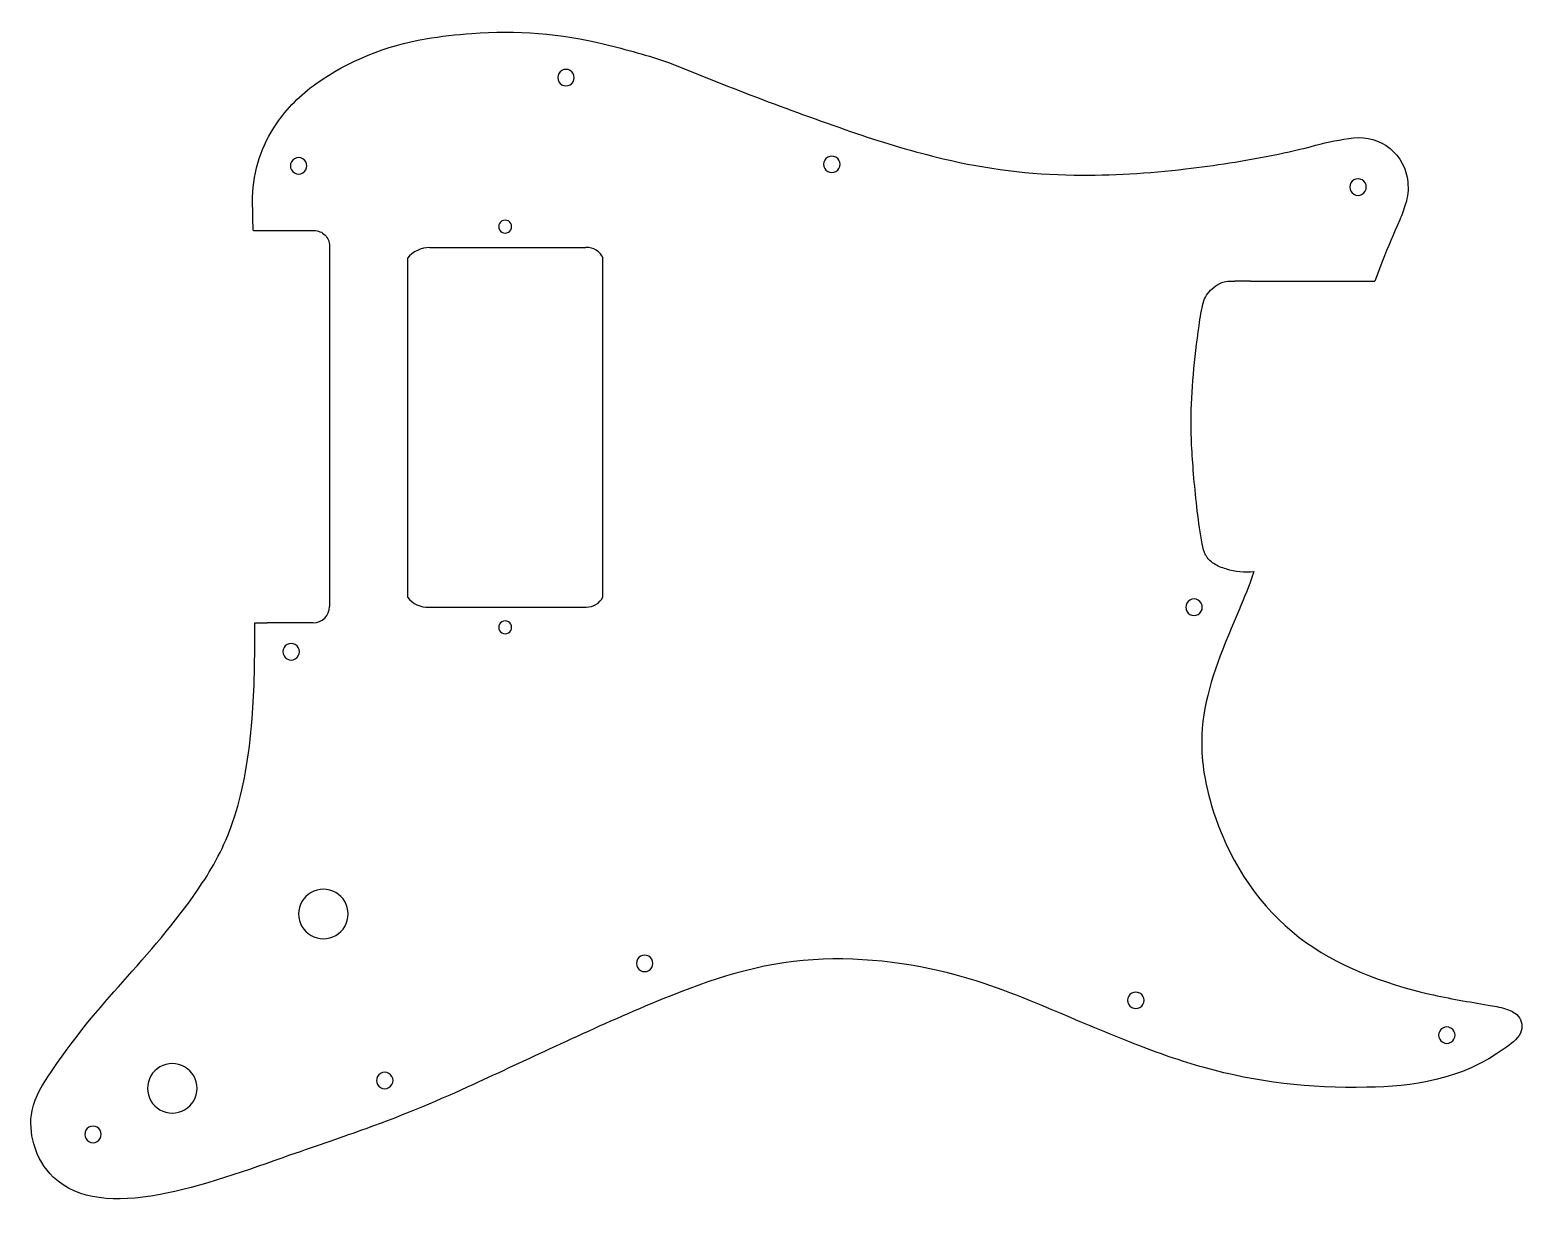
# Model space of a CAD drawing. Extents: x 43 to 333, y 35 to 267.
import ezdxf

# ---------------------------------------------------------------- set-up
doc = ezdxf.new("R2010")
doc.units = 0
doc.layers.get('0').update_dxf_attribs({"linetype": 'CONTINUOUS'})

msp = doc.modelspace()

# ---------------------------------------------------------------- linework, layer by layer
at = {"color": 7}
for points in [[(148.927035, 257.673014)], [(97.068279, 240.554981)], [(200.480466, 240.853103)], [(302.536366, 236.428556)], [(136.781689, 228.771919)], [(270.733906, 154.931897)], [(136.781689, 151.02194)], [(95.626092, 146.28616)], [(105.083493, 95.417491)], [(164.178211, 85.837661)], [(259.437481, 78.669741)], [(319.750032, 71.910473)], [(75.770661, 61.594457)], [(113.780112, 63.118078)], [(57.200357, 52.651739)]]:
    msp.add_lwpolyline(points, close=True, dxfattribs=at)
for points in [[(86.718327, 228.010241), (86.66866, 228.048327)], [(86.718327, 228.010241), (98.487247, 228.010241)], [(101.468622, 224.999773), (101.468622, 155.093592)], [(120.911746, 224.708436), (151.201364, 224.708436)], [(116.560646, 222.621139), (116.560646, 156.876353)], [(154.502781, 156.876353), (154.502781, 222.742599)], [(305.654169, 222.112839), (304.207561, 218.210651)], [(280.04869, 218.210651), (277.048691, 218.210651)], [(280.04869, 218.210651), (304.161166, 218.210651)], [(304.161166, 218.210651), (304.207561, 218.210651)], [(120.76402, 154.944586), (151.256525, 154.944586)], [(98.267351, 151.89232), (89.349448, 151.89232)], [(330.853512, 76.493802), (330.78343, 76.530039)]]:
    msp.add_lwpolyline(points, dxfattribs=at)
for points in [[(129.07333, 266.23794), (137.699596, 266.939228), (146.382504, 266.23805), (154.784462, 264.161668)], [(98.829347, 256.480423), (105.177904, 260.941524), (112.451535, 263.9121), (120.108005, 265.1707)], [(120.108005, 265.1707), (123.07493, 265.688434), (126.067776, 266.044705), (129.07333, 266.23794)], [(154.784462, 264.161668), (159.042475, 263.14279), (163.254341, 261.939891), (167.408208, 260.556356)], [(167.408208, 260.556356), (179.353834, 255.623045), (191.444208, 251.04779), (203.663145, 246.836717)], [(146.52844, 259.057844), (146.033688, 258.772198), (145.728908, 258.244304), (145.728908, 257.673014)], [(145.728908, 257.673014), (145.728908, 257.101723), (146.033688, 256.573829), (146.52844, 256.288184)], [(148.127503, 259.057844), (147.632751, 259.343489), (147.023192, 259.343489), (146.52844, 259.057844)], [(148.927035, 257.673014), (148.927035, 258.244304), (148.622255, 258.772198), (148.127503, 259.057844)], [(148.127503, 256.288184), (148.622255, 256.573829), (148.927035, 257.101723), (148.927035, 257.673014)], [(91.184235, 248.711029), (93.253503, 251.732221), (95.841912, 254.362709), (98.829347, 256.480423)], [(146.52844, 256.288184), (147.023192, 256.002539), (147.632751, 256.002539), (148.127503, 256.288184)], [(86.54932, 234.509822), (86.653256, 239.598202), (88.266464, 244.541013), (91.184235, 248.711029)], [(203.663145, 246.836717), (209.196218, 244.935726), (214.816077, 243.297407), (220.5039, 241.927248)], [(300.067577, 245.966517), (302.601102, 246.274906), (305.151133, 245.540022), (307.131987, 243.930652)], [(284.493756, 242.615856), (287.243981, 243.176533), (289.977067, 243.818218), (292.689449, 244.540076)], [(292.689449, 244.540076), (295.109204, 245.201497), (297.57566, 245.678347), (300.067577, 245.966517)], [(307.131987, 243.930652), (309.112841, 242.321283), (310.354274, 239.975742), (310.571158, 237.43275)], [(94.669496, 241.940353), (94.174649, 241.654563), (93.86992, 241.126427), (93.870152, 240.554981)], [(93.870152, 240.554981), (93.86992, 239.983536), (94.174649, 239.455399), (94.669496, 239.169609)], [(96.268935, 241.940353), (95.774088, 242.226143), (95.164343, 242.226143), (94.669496, 241.940353)], [(97.068279, 240.554981), (97.068512, 241.126427), (96.763783, 241.654563), (96.268935, 241.940353)], [(96.268935, 239.169609), (96.763783, 239.455399), (97.068512, 239.983536), (97.068279, 240.554981)], [(198.081871, 242.237932), (197.587119, 241.952287), (197.282339, 241.424393), (197.282339, 240.853103)], [(197.282339, 240.853103), (197.282339, 240.281812), (197.587119, 239.753918), (198.081871, 239.468273)], [(199.680934, 242.237932), (199.186182, 242.523578), (198.576623, 242.523578), (198.081871, 242.237932)], [(200.480466, 240.853103), (200.480466, 241.424393), (200.175686, 241.952287), (199.680934, 242.237932)], [(199.680934, 239.468273), (200.175687, 239.753918), (200.480466, 240.281812), (200.480466, 240.853103)], [(220.5039, 241.927248), (228.82303, 239.935241), (237.338448, 238.877661), (245.89212, 238.774135)], [(267.478716, 239.951407), (273.183614, 240.612622), (278.85982, 241.501481), (284.493756, 242.615856)], [(94.669496, 239.169609), (95.164343, 238.88382), (95.774088, 238.88382), (96.268935, 239.169609)], [(198.081871, 239.468273), (198.576623, 239.182627), (199.186182, 239.182627), (199.680934, 239.468273)], [(245.89212, 238.774135), (253.105799, 238.687328), (260.317261, 239.080621), (267.478716, 239.951407)], [(300.13777, 237.813385), (299.643018, 237.52774), (299.338238, 236.999846), (299.338238, 236.428556)], [(301.736834, 237.813385), (301.242082, 238.099031), (300.632522, 238.099031), (300.13777, 237.813385)], [(302.536366, 236.428556), (302.536366, 236.999846), (302.231586, 237.52774), (301.736834, 237.813385)], [(310.571158, 237.43275), (310.731032, 235.99677), (310.58973, 234.543231), (310.156274, 233.16493)], [(86.66866, 228.048327), (86.58788, 230.201206), (86.548093, 232.355428), (86.54932, 234.509822)], [(299.338238, 236.428556), (299.338238, 235.857265), (299.643018, 235.329371), (300.13777, 235.043726)], [(300.13777, 235.043726), (300.632522, 234.758081), (301.242082, 234.758081), (301.736834, 235.043726)], [(301.736834, 235.043726), (302.231586, 235.329371), (302.536366, 235.857265), (302.536366, 236.428556)], [(310.156274, 233.16493), (309.840962, 232.10963), (309.46398, 231.073747), (309.027272, 230.062625)], [(134.906193, 229.855888), (134.519189, 229.632214), (134.281076, 229.218911), (134.281693, 228.771919)], [(134.281693, 228.771919), (134.281076, 228.324927), (134.519189, 227.911624), (134.906193, 227.68795)], [(136.157189, 229.855888), (135.770185, 230.079563), (135.293197, 230.079563), (134.906193, 229.855888)], [(136.781689, 228.771919), (136.782306, 229.218911), (136.544193, 229.632214), (136.157189, 229.855888)], [(136.157189, 227.68795), (136.544193, 227.911624), (136.782306, 228.324927), (136.781689, 228.771919)], [(309.027272, 230.062625), (307.862682, 227.429944), (306.738184, 224.779709), (305.654169, 222.112839)], [(98.47409, 228.010866), (99.268321, 228.010867), (100.030023, 227.693594), (100.59163, 227.128847)], [(100.59163, 227.128847), (101.153236, 226.564099), (101.468744, 225.798136), (101.468743, 224.999462)], [(134.906193, 227.68795), (135.293197, 227.464275), (135.770185, 227.464275), (136.157189, 227.68795)], [(120.911746, 224.708436), (119.219908, 224.708436), (117.619477, 223.940682), (116.560646, 222.621139)], [(154.558587, 222.621137), (153.980527, 223.94568), (152.64497, 224.776041), (151.201364, 224.708436)], [(271.566854, 215.470151), (272.11012, 216.279285), (273.095853, 217.253518), (274.131833, 217.749999)], [(274.131833, 217.749999), (274.855988, 218.097041), (275.604693, 218.210651), (277.048719, 218.210651)], [(270.900779, 213.93986), (271.053585, 214.504455), (271.220078, 214.953669), (271.566854, 215.470151)], [(270.102185, 209.537414), (270.335194, 211.161915), (270.589606, 212.790125), (270.900779, 213.93986)], [(268.560056, 191.171168), (268.596037, 196.768983), (269.182327, 203.124298), (270.102185, 209.537414)], [(269.113959, 179.975848), (268.757007, 184.038803), (268.53605, 187.43639), (268.560056, 191.171168)], [(270.716083, 167.201242), (269.955217, 171.267499), (269.467779, 175.948545), (269.113959, 179.975848)], [(271.363023, 165.048822), (271.013625, 165.685338), (270.859965, 166.432298), (270.716083, 167.201242)], [(272.951737, 163.400952), (272.322512, 163.824585), (271.733019, 164.374779), (271.363023, 165.048822)], [(275.379252, 162.353757), (274.446501, 162.596033), (273.673015, 162.915342), (272.951737, 163.400952)], [(275.379252, 162.353757), (277.115306, 161.837397), (278.936371, 161.66964), (280.737542, 161.860151)], [(280.737542, 161.860151), (279.456009, 157.8977), (277.151534, 152.876963), (275.245283, 148.148146)], [(116.560646, 156.876353), (117.55813, 155.579482), (119.13026, 154.85697), (120.76402, 154.944586)], [(151.256525, 154.944586), (152.610957, 154.944586), (153.856745, 155.685924), (154.502781, 156.876353)], [(268.33531, 156.316727), (267.840558, 156.031082), (267.535778, 155.503188), (267.535778, 154.931897)], [(269.934374, 156.316727), (269.439622, 156.602372), (268.830062, 156.602372), (268.33531, 156.316727)], [(270.733906, 154.931897), (270.733906, 155.503188), (270.429126, 156.031082), (269.934374, 156.316727)], [(98.267351, 151.89232), (100.035364, 151.89232), (101.468622, 153.325578), (101.468622, 155.093592)], [(267.535778, 154.931897), (267.535778, 154.360607), (267.840558, 153.832713), (268.33531, 153.547067)], [(268.33531, 153.547067), (268.830062, 153.261422), (269.439622, 153.261422), (269.934374, 153.547067)], [(269.934374, 153.547067), (270.429126, 153.832713), (270.733906, 154.360607), (270.733906, 154.931897)], [(86.471024, 133.31347), (86.908688, 138.961005), (86.98696, 145.131262), (86.98696, 151.889364)], [(86.986963, 151.889364), (87.773427, 151.890348), (88.560921, 151.891334), (89.349448, 151.89232)], [(134.906193, 152.105909), (134.519189, 151.882235), (134.281076, 151.468933), (134.281693, 151.02194)], [(134.281693, 151.02194), (134.281076, 150.574948), (134.519189, 150.161646), (134.906193, 149.937971)], [(136.157189, 152.105909), (135.770185, 152.329584), (135.293197, 152.329584), (134.906193, 152.105909)], [(136.781689, 151.02194), (136.782306, 151.468933), (136.544193, 151.882235), (136.157189, 152.105909)], [(136.157189, 149.937971), (136.544193, 150.161646), (136.782306, 150.574948), (136.781689, 151.02194)], [(93.227497, 147.67099), (92.732745, 147.385345), (92.427965, 146.857451), (92.427965, 146.28616)], [(94.82656, 147.67099), (94.331808, 147.956635), (93.722249, 147.956635), (93.227497, 147.67099)], [(95.626092, 146.28616), (95.626092, 146.857451), (95.321312, 147.385345), (94.82656, 147.67099)], [(134.906193, 149.937971), (135.293197, 149.714297), (135.770185, 149.714297), (136.157189, 149.937971)], [(275.245283, 148.148146), (272.377651, 141.034439), (270.411207, 134.581352), (270.621056, 127.585684)], [(92.427965, 146.28616), (92.427965, 145.71487), (92.732745, 145.186976), (93.227497, 144.90133)], [(93.227497, 144.90133), (93.722249, 144.615685), (94.331808, 144.615685), (94.82656, 144.90133)], [(94.82656, 144.90133), (95.321312, 145.186976), (95.626092, 145.71487), (95.626092, 146.28616)], [(83.059824, 114.295039), (84.721922, 119.492396), (85.901142, 125.959805), (86.471024, 133.31347)], [(270.621056, 127.585684), (270.753209, 123.180143), (271.748455, 118.559421), (273.269085, 114.157722)], [(76.799769, 101.431727), (79.25956, 105.182849), (81.400365, 109.105933), (83.059824, 114.295039)], [(273.269085, 114.157722), (276.448159, 104.955399), (281.923546, 96.710367), (289.534924, 90.865251)], [(62.274592, 83.272635), (67.246618, 88.867187), (72.508591, 94.887783), (76.799769, 101.431727)], [(97.880632, 99.576065), (96.394916, 98.718287), (95.479678, 97.133047), (95.479678, 95.417491)], [(102.682539, 99.576065), (101.196824, 100.433843), (99.366347, 100.433843), (97.880632, 99.576065)], [(105.083493, 95.417491), (105.083493, 97.133047), (104.168255, 98.718287), (102.682539, 99.576065)], [(95.479678, 95.417491), (95.479678, 93.701935), (96.394916, 92.116695), (97.880632, 91.258917)], [(102.682539, 91.258917), (104.168255, 92.116695), (105.083493, 93.701935), (105.083493, 95.417491)], [(97.880632, 91.258917), (99.366347, 90.401139), (101.196824, 90.401139), (102.682539, 91.258917)], [(289.534924, 90.865251), (296.751787, 85.323101), (305.888953, 81.938529), (314.849854, 79.881855)], [(161.779428, 87.223033), (161.284581, 86.937243), (160.979852, 86.409106), (160.980084, 85.837661)], [(163.378868, 87.223033), (162.88402, 87.508822), (162.274276, 87.508822), (161.779428, 87.223033)], [(164.178211, 85.837661), (164.178444, 86.409106), (163.873715, 86.937243), (163.378868, 87.223033)], [(221.40351, 83.987747), (212.241165, 86.28437), (201.530666, 87.427756), (191.444116, 86.206444)], [(160.980084, 85.837661), (160.979852, 85.266216), (161.284581, 84.738079), (161.779428, 84.452289)], [(161.779428, 84.452289), (162.274276, 84.166499), (162.88402, 84.166499), (163.378868, 84.452289)], [(191.444116, 86.206444), (181.272944, 84.974886), (171.736234, 81.338786), (162.700196, 77.515865)], [(163.378868, 84.452289), (163.873715, 84.738079), (164.178444, 85.266216), (164.178211, 85.837661)], [(242.403953, 76.486951), (235.445849, 79.422385), (228.94977, 82.096212), (221.40351, 83.987747)], [(47.544152, 64.888838), (53.162413, 73.108157), (57.589795, 78.001275), (62.274592, 83.272635)], [(257.038698, 80.055113), (256.54385, 79.769323), (256.239121, 79.241187), (256.239354, 78.669741)], [(256.239354, 78.669741), (256.239121, 78.098296), (256.54385, 77.570159), (257.038698, 77.28437)], [(258.638137, 80.055113), (258.143289, 80.340903), (257.533545, 80.340903), (257.038698, 80.055113)], [(259.437481, 78.669741), (259.437713, 79.241187), (259.132984, 79.769323), (258.638137, 80.055113)], [(258.638137, 77.28437), (259.132984, 77.570159), (259.437713, 78.098296), (259.437481, 78.669741)], [(314.849854, 79.881855), (318.662766, 79.006729), (322.443764, 78.372026), (326.149949, 77.750728)], [(162.700196, 77.515865), (150.591374, 72.392927), (139.381637, 66.934504), (129.384189, 62.365792)], [(257.546154, 70.233539), (252.444327, 72.218046), (247.309325, 74.417509), (242.403953, 76.486951)], [(257.038698, 77.28437), (257.533545, 76.99858), (258.143289, 76.99858), (258.638137, 77.28437)], [(326.149949, 77.750728), (327.265877, 77.563656), (328.375023, 77.377799), (329.545979, 77.010864)], [(329.545979, 77.010864), (330.324442, 76.766922), (331.130224, 76.442949), (331.708559, 75.911988)], [(331.708559, 75.911988), (332.119519, 75.534692), (332.415632, 75.05288), (332.575493, 74.499756)], [(317.351249, 73.295845), (316.856402, 73.010055), (316.551673, 72.481918), (316.551905, 71.910473)], [(318.950688, 73.295845), (318.455841, 73.581634), (317.846097, 73.581634), (317.351249, 73.295845)], [(319.750032, 71.910473), (319.750265, 72.481918), (319.445536, 73.010055), (318.950688, 73.295845)], [(332.595624, 72.750047), (332.236812, 71.489558), (330.974876, 70.470619), (329.710069, 69.558541)], [(332.575493, 74.499756), (332.735167, 73.947276), (332.758907, 73.323651), (332.595624, 72.750047)], [(271.10652, 65.613151), (266.579571, 66.879006), (262.075939, 68.471545), (257.546154, 70.233539)], [(329.710069, 69.558541), (320.61288, 62.998374), (311.367189, 61.966489), (302.660192, 61.797006)], [(316.551905, 71.910473), (316.551673, 71.339028), (316.856402, 70.810891), (317.351249, 70.525101)], [(317.351249, 70.525101), (317.846097, 70.239311), (318.455841, 70.239311), (318.950688, 70.525101)], [(318.950688, 70.525101), (319.445536, 70.810891), (319.750265, 71.339028), (319.750032, 71.910473)], [(73.369707, 65.753031), (71.883991, 66.610809), (70.053515, 66.610809), (68.567799, 65.753031)], [(43.779963, 57.279145), (44.342642, 60.08378), (45.989018, 62.613733), (47.544152, 64.888838)], [(68.567799, 65.753031), (67.082084, 64.895253), (66.166845, 63.310013), (66.166845, 61.594457)], [(75.770661, 61.594457), (75.770661, 63.310013), (74.855422, 64.895253), (73.369707, 65.753031)], [(111.381329, 64.50345), (110.886481, 64.21766), (110.581753, 63.689524), (110.581985, 63.118078)], [(112.980768, 64.50345), (112.485921, 64.78924), (111.876176, 64.78924), (111.381329, 64.50345)], [(113.780112, 63.118078), (113.780345, 63.689524), (113.475616, 64.21766), (112.980768, 64.50345)], [(302.660192, 61.797006), (291.514822, 61.580058), (281.252115, 62.776174), (271.10652, 65.613151)], [(66.166845, 61.594457), (66.166845, 59.878901), (67.082084, 58.293661), (68.567799, 57.435883)], [(73.369707, 57.435883), (74.855422, 58.293661), (75.770661, 59.878901), (75.770661, 61.594457)], [(129.384189, 62.365792), (122.716253, 59.318626), (116.587592, 56.667239), (108.507262, 53.749004)], [(110.581985, 63.118078), (110.581753, 62.546633), (110.886481, 62.018496), (111.381329, 61.732706)], [(111.381329, 61.732706), (111.876176, 61.446917), (112.485921, 61.446917), (112.980768, 61.732706)], [(112.980768, 61.732706), (113.475616, 62.018496), (113.780345, 62.546633), (113.780112, 63.118078)], [(44.114292, 50.807739), (43.553224, 52.827861), (43.349567, 55.133859), (43.779963, 57.279145)], [(68.567799, 57.435883), (70.053515, 56.578105), (71.883991, 56.578105), (73.369707, 57.435883)], [(54.801761, 54.036569), (54.307009, 53.750923), (54.00223, 53.223029), (54.00223, 52.651739)], [(54.00223, 52.651739), (54.00223, 52.080448), (54.307009, 51.552554), (54.801761, 51.266909)], [(56.400825, 54.036569), (55.906073, 54.322214), (55.296513, 54.322214), (54.801761, 54.036569)], [(57.200357, 52.651739), (57.200357, 53.223029), (56.895577, 53.750923), (56.400825, 54.036569)], [(56.400825, 51.266909), (56.895577, 51.552554), (57.200357, 52.080448), (57.200357, 52.651739)], [(108.507262, 53.749004), (104.12029, 52.164637), (99.158039, 50.501612), (93.737284, 48.605276)], [(47.894586, 44.371965), (46.202987, 45.997077), (44.850747, 48.15614), (44.114292, 50.807739)], [(54.801761, 51.266909), (55.296513, 50.981264), (55.906073, 50.981264), (56.400825, 51.266909)], [(93.737284, 48.605276), (77.598132, 42.959337), (57.394679, 35.245267), (47.894586, 44.371965)]]:
    msp.add_open_spline(points, degree=3, dxfattribs=at)

doc.saveas('drawing.dxf')
